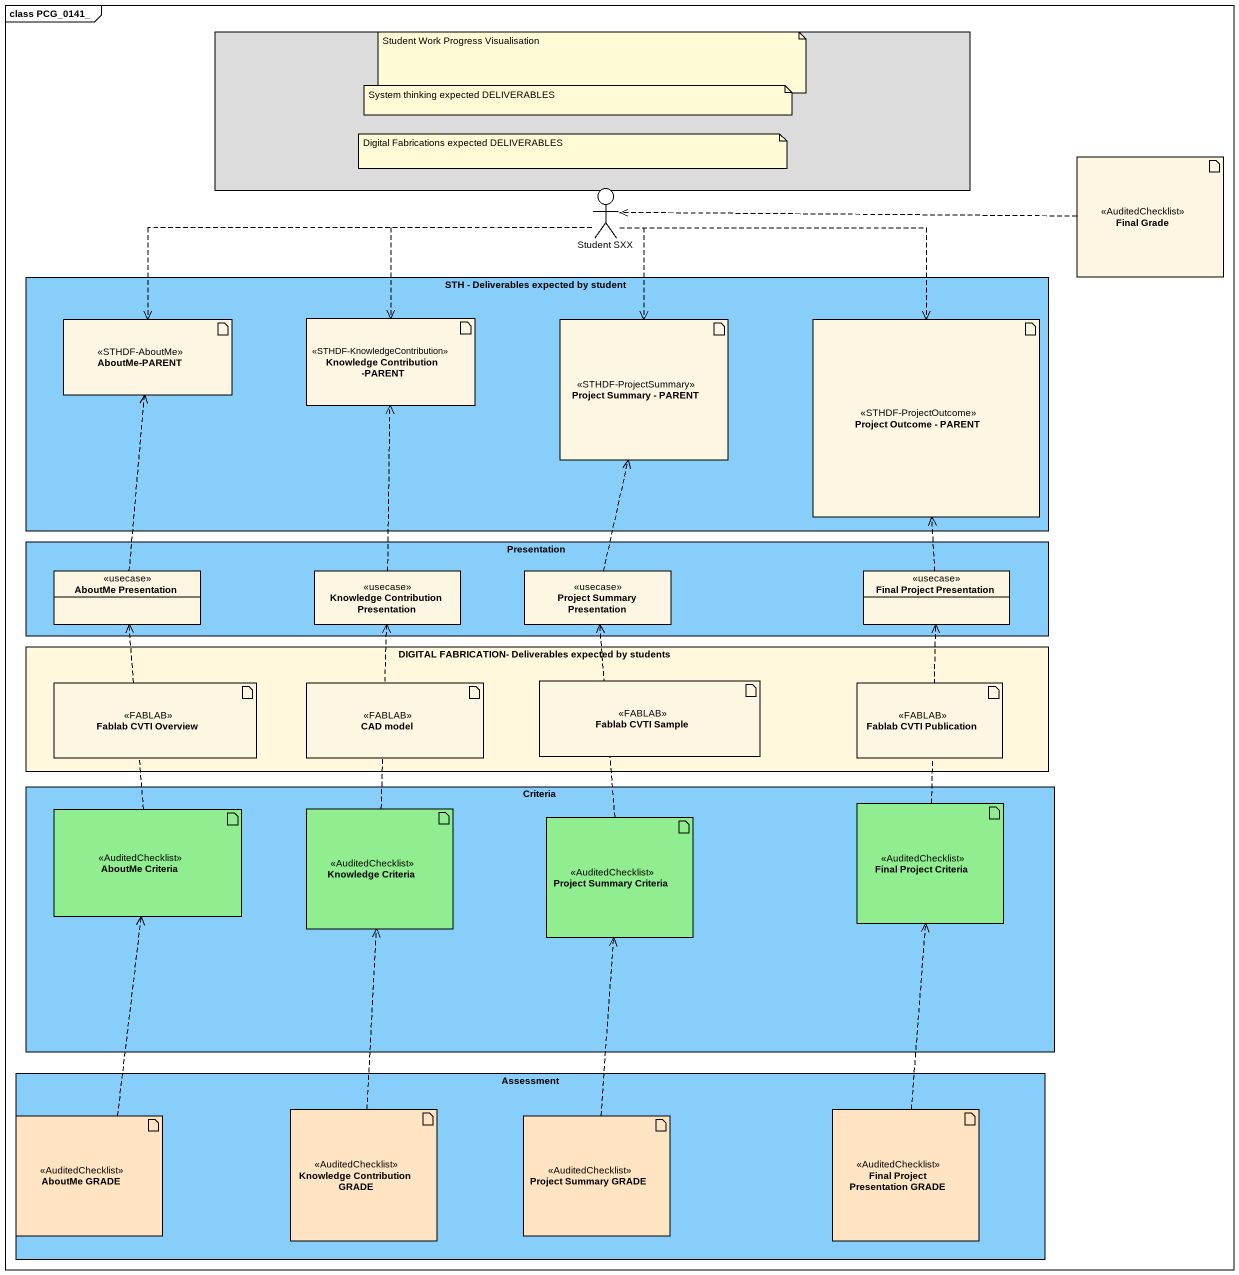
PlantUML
@startuml
mainframe class PCG_0141_
allowmixing
hide circle
hide empty members
rectangle " " as rectangle1 #DCDCDC
artifact "Final Grade" as Final_Grade <<AuditedChecklist>>
actor "Student SXX" as Student_SXX
rectangle "STH - Deliverables expected by student" as STH_Deliverables_expected #87CEFA {
  artifact "Knowledge Contribution -PARENT" as Knowledge_Contribution <<STHDF-KnowledgeContribution>>
  artifact "AboutMe-PARENT" as AboutMe_PARENT <<STHDF-AboutMe>>
  artifact "Project Summary - PARENT" as Project_Summary_PARENT <<STHDF-ProjectSummary>>
  artifact "Project Outcome - PARENT" as Project_Outcome_PARENT <<STHDF-ProjectOutcome>>
}
rectangle Presentation #87CEFA {
  class "AboutMe Presentation" as AboutMe_Presentation <<usecase>>
  class "Knowledge Contribution Presentation" as Knowledge_Contribution_2 <<usecase>>
  class "Project Summary Presentation" as Project_Summary_Presentation <<usecase>>
  class "Final Project Presentation" as Final_Project_Presentation <<usecase>>
}
rectangle "DIGITAL FABRICATION- Deliverables expected by students" as DIGITAL_FABRICATION #FFF8DC {
  artifact "Fablab CVTI Overview" as Fablab_CVTI_Overview <<FABLAB>>
  artifact "CAD model" as CAD_model <<FABLAB>>
  artifact "Fablab CVTI Sample" as Fablab_CVTI_Sample <<FABLAB>>
  artifact "Fablab CVTI Publication" as Fablab_CVTI_Publication <<FABLAB>>
}
rectangle Criteria #87CEFA {
  artifact "AboutMe Criteria" as AboutMe_Criteria <<AuditedChecklist>> #90EE90
  artifact "Knowledge Criteria" as Knowledge_Criteria <<AuditedChecklist>> #90EE90
  artifact "Project Summary Criteria" as Project_Summary_Criteria <<AuditedChecklist>> #90EE90
  artifact "Final Project Criteria" as Final_Project_Criteria <<AuditedChecklist>> #90EE90
}
rectangle Assessment #87CEFA {
  artifact "Knowledge Contribution GRADE" as Knowledge_Contribution_GRADE <<AuditedChecklist>> #FFE4C4
  artifact "Final Project Presentation GRADE" as Final_Project_Presentation_2 <<AuditedChecklist>> #FFE4C4
  artifact "AboutMe GRADE" as AboutMe_GRADE <<AuditedChecklist>> #FFE4C4
  artifact "Project Summary GRADE" as Project_Summary_GRADE <<AuditedChecklist>> #FFE4C4
}
Final_Grade .left.> Student_SXX
Student_SXX ..> Knowledge_Contribution
Student_SXX .left.> AboutMe_PARENT
Student_SXX ..> Project_Summary_PARENT
Student_SXX .right.> Project_Outcome_PARENT
AboutMe_Presentation .up.> AboutMe_PARENT
Knowledge_Contribution_2 .up.> Knowledge_Contribution
Project_Summary_Presentation .up.> Project_Summary_PARENT
Final_Project_Presentation .up.> Project_Outcome_PARENT
AboutMe_Criteria .up.> AboutMe_Presentation
Knowledge_Criteria .up.> Knowledge_Contribution_2
Project_Summary_Criteria .up.> Project_Summary_Presentation
Final_Project_Criteria .up.> Final_Project_Presentation
Knowledge_Contribution_GRADE .up.> Knowledge_Criteria
Final_Project_Presentation_2 .up.> Final_Project_Criteria
AboutMe_GRADE .up.> AboutMe_Criteria
Project_Summary_GRADE .up.> Project_Summary_Criteria
note as N1
  Student Work Progress Visualisation
end note
note as N2
  System thinking expected DELIVERABLES
end note
note as N3
  Digital Fabrications expected DELIVERABLES
end note
@enduml
